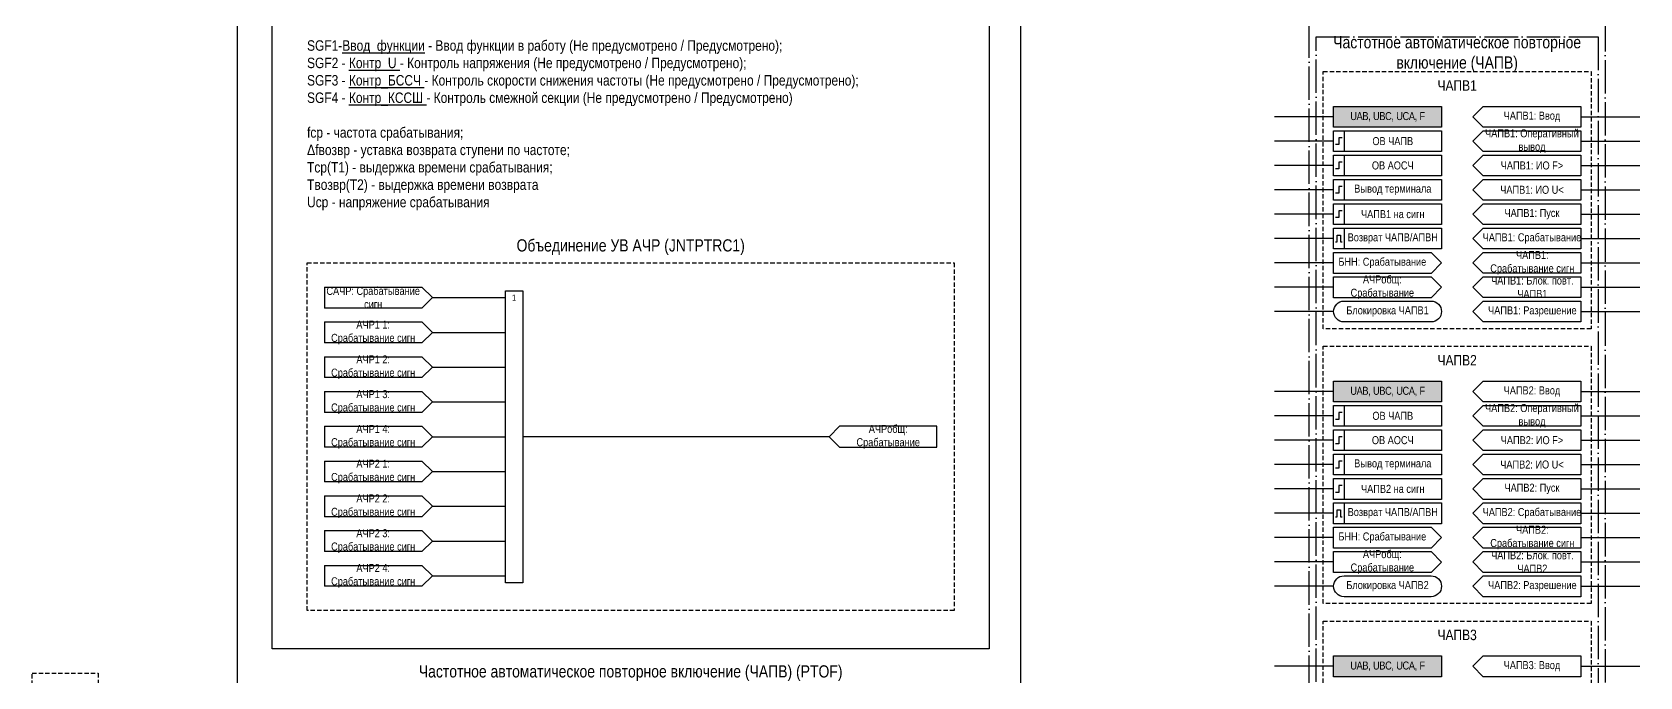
# Model space of a CAD drawing. Header units: millimetres. Extents: x -1311 to 1381, y -299 to 1200.
# Drawn here: x -1311 to -849, y 69 to 254.3 of the extents above; entities that cross this region are included whole.
import ezdxf

# ---------------------------------------------------------------- set-up
doc = ezdxf.new("R2010")
doc.units = ezdxf.units.MM
doc.linetypes.add('ACAD_ISO04W100', pattern=[30, 24, -3, 0, -3])
doc.linetypes.add('штриховая2', pattern=[0.375, 0.25, -0.125])
doc.layers.add('TEXT', color=7, linetype='Continuous', lineweight=25, true_color=0xffffff)
doc.layers.add('Основная', color=7, linetype='Continuous')
doc.styles.add('2.5_Gost_RD', font='ARIALN.TTF', dxfattribs={"height": 2.5})
doc.styles.add('3.5_Gost_RD', font='ARIALN.TTF', dxfattribs={"height": 3.5})

msp = doc.modelspace()

# ---------------------------------------------------------------- hatches: boundary and pattern name
at = {"ltscale": 100, "true_color": 0xf7941d}
h = msp.add_hatch(color=30, dxfattribs=at)
h.dxf.hatch_style = 1
h.paths.add_polyline_path([(-937, 233), (-906, 233), (-906, 227), (-937, 227)])
h = msp.add_hatch(color=30, dxfattribs=at)
h.dxf.hatch_style = 1
h.paths.add_polyline_path([(-937, 154), (-906, 154), (-906, 148), (-937, 148)])
h = msp.add_hatch(color=30, dxfattribs=at)
h.dxf.hatch_style = 1
h.paths.add_polyline_path([(-937, 75), (-906, 75), (-906, 69), (-937, 69)])

# ---------------------------------------------------------------- linework, layer by layer
at = {"ltscale": 100}
for p, q in [((-937, 230), (-954, 230)), ((-866, 230), (-849, 230)), ((-937, 223), (-954, 223)), ((-866, 223), (-849, 223)), ((-937, 216), (-954, 216)), ((-866, 216), (-849, 216)), ((-937, 209), (-954, 209)), ((-866, 209), (-849, 209)), ((-937, 202), (-954, 202)), ((-866, 202), (-849, 202)), ((-937, 195), (-954, 195)), ((-866, 195), (-849, 195)), ((-937, 188), (-954, 188)), ((-866, 188), (-849, 188)), ((-1227, 181), (-1199, 181)), ((-1227, 181), (-1227, 175)), ((-1199, 181), (-1196, 178)), ((-937, 181), (-954, 181)), ((-866, 181), (-849, 181)), ((-1196, 178), (-1199, 175)), ((-1196, 178), (-1175, 178)), ((-1199, 175), (-1227, 175)), ((-1227, 171), (-1199, 171)), ((-1227, 171), (-1227, 165)), ((-1199, 171), (-1196, 168)), ((-937, 174), (-954, 174)), ((-866, 174), (-849, 174)), ((-1196, 168), (-1199, 165)), ((-1196, 168), (-1175, 168)), ((-1199, 165), (-1227, 165)), ((-1227, 161), (-1199, 161)), ((-1227, 161), (-1227, 155)), ((-1199, 161), (-1196, 158)), ((-1196, 158), (-1199, 155)), ((-1196, 158), (-1175, 158)), ((-1199, 155), (-1227, 155)), ((-1227, 151), (-1199, 151)), ((-1227, 151), (-1227, 145)), ((-1199, 151), (-1196, 148)), ((-1196, 148), (-1199, 145)), ((-1196, 148), (-1175, 148)), ((-937, 151), (-954, 151)), ((-866, 151), (-849, 151)), ((-1199, 145), (-1227, 145)), ((-937, 144), (-954, 144)), ((-866, 144), (-849, 144)), ((-1227, 141), (-1199, 141)), ((-1227, 141), (-1227, 135)), ((-1199, 141), (-1196, 138)), ((-1199, 135), (-1227, 135)), ((-1196, 138), (-1199, 135)), ((-1196, 138), (-1175, 138)), ((-1082, 138), (-1170, 138)), ((-937, 137), (-954, 137)), ((-866, 137), (-849, 137)), ((-1227, 131), (-1199, 131)), ((-1227, 131), (-1227, 125)), ((-1199, 131), (-1196, 128)), ((-937, 130), (-954, 130)), ((-866, 130), (-849, 130)), ((-1199, 125), (-1227, 125)), ((-1196, 128), (-1199, 125)), ((-1196, 128), (-1175, 128)), ((-1227, 121), (-1199, 121)), ((-1227, 121), (-1227, 115)), ((-1199, 121), (-1196, 118)), ((-937, 123), (-954, 123)), ((-866, 123), (-849, 123)), ((-1196, 118), (-1199, 115)), ((-1196, 118), (-1175, 118)), ((-937, 116), (-954, 116)), ((-866, 116), (-849, 116)), ((-1199, 115), (-1227, 115)), ((-1227, 111), (-1199, 111)), ((-1227, 111), (-1227, 105)), ((-1199, 111), (-1196, 108)), ((-1196, 108), (-1199, 105)), ((-1196, 108), (-1175, 108)), ((-937, 109), (-954, 109)), ((-866, 109), (-849, 109)), ((-1199, 105), (-1227, 105)), ((-937, 102), (-954, 102)), ((-866, 102), (-849, 102)), ((-1227, 101), (-1199, 101)), ((-1227, 101), (-1227, 95)), ((-1199, 101), (-1196, 98)), ((-1196, 98), (-1199, 95)), ((-1196, 98), (-1175, 98)), ((-1199, 95), (-1227, 95)), ((-937, 95), (-954, 95)), ((-866, 95), (-849, 95)), ((-937, 72), (-954, 72)), ((-866, 72), (-849, 72))]:
    msp.add_line(p, q, dxfattribs=at)
at = {"color": 3, "ltscale": 100}
for points in [[(-1252, 1178), (-1027, 1178), (-1027, -299), (-1252, -299)], [(-1242, 891), (-1036, 891), (-1036, 77), (-1242, 77)]]:
    msp.add_lwpolyline(points, close=True, dxfattribs=at)
at = {"color": 251, "linetype": 'ACAD_ISO04W100', "lineweight": 30, "ltscale": 0.4, "true_color": 0x58595b}
for points in [[(-944, 1178), (-859, 1178), (-859, -116), (-944, -116)], [(-942, 253), (-861, 253), (-861, -114), (-942, -114)]]:
    msp.add_lwpolyline(points, close=True, dxfattribs=at)
at = {"linetype": 'штриховая2', "ltscale": 5}
for points in [[(-940, 243), (-863, 243), (-863, 169), (-940, 169)], [(-1232, 188), (-1046, 188), (-1046, 88), (-1232, 88)], [(-940, 164), (-863, 164), (-863, 90), (-940, 90)], [(-940, 85), (-863, 85), (-863, 11), (-940, 11)]]:
    msp.add_lwpolyline(points, close=True, dxfattribs=at)
at = {"ltscale": 100}
for points in [[(-937, 233), (-906, 233), (-906, 227), (-937, 227)], [(-866, 233), (-866, 227), (-894, 227), (-897, 230), (-894, 233)], [(-937, 226), (-934, 226), (-934, 220), (-937, 220)], [(-937, 226), (-906, 226), (-906, 220), (-937, 220)], [(-866, 226), (-866, 220), (-894, 220), (-897, 223), (-894, 226)], [(-937, 219), (-934, 219), (-934, 213), (-937, 213)], [(-937, 219), (-906, 219), (-906, 213), (-937, 213)], [(-894, 219), (-866, 219), (-866, 213), (-894, 213), (-897, 216)], [(-937, 212), (-934, 212), (-934, 206), (-937, 206)], [(-937, 212), (-906, 212), (-906, 206), (-937, 206)], [(-894, 212), (-866, 212), (-866, 206), (-894, 206), (-897, 209)], [(-937, 205), (-934, 205), (-934, 199), (-937, 199)], [(-937, 205), (-906, 205), (-906, 199), (-937, 199)], [(-894, 205), (-866, 205), (-866, 199), (-894, 199), (-897, 202)], [(-937, 198), (-906, 198), (-906, 192), (-937, 192)], [(-937, 198), (-934, 198), (-934, 192), (-937, 192)], [(-894, 198), (-866, 198), (-866, 192), (-894, 192), (-897, 195)], [(-894, 191), (-866, 191), (-866, 185), (-894, 185), (-897, 188)], [(-894, 184), (-866, 184), (-866, 178), (-894, 178), (-897, 181)], [(-1175, 180), (-1170, 180), (-1170, 96), (-1175, 96)], [(-894, 177), (-866, 177), (-866, 171), (-894, 171), (-897, 174)], [(-937, 154), (-906, 154), (-906, 148), (-937, 148)], [(-866, 154), (-866, 148), (-894, 148), (-897, 151), (-894, 154)], [(-937, 147), (-934, 147), (-934, 141), (-937, 141)], [(-937, 147), (-906, 147), (-906, 141), (-937, 141)], [(-866, 147), (-866, 141), (-894, 141), (-897, 144), (-894, 147)], [(-1082, 138), (-1079, 135), (-1051, 135), (-1051, 141), (-1079, 141)], [(-937, 140), (-934, 140), (-934, 134), (-937, 134)], [(-937, 140), (-906, 140), (-906, 134), (-937, 134)], [(-894, 140), (-866, 140), (-866, 134), (-894, 134), (-897, 137)], [(-937, 133), (-934, 133), (-934, 127), (-937, 127)], [(-937, 133), (-906, 133), (-906, 127), (-937, 127)], [(-894, 133), (-866, 133), (-866, 127), (-894, 127), (-897, 130)], [(-937, 126), (-934, 126), (-934, 120), (-937, 120)], [(-937, 126), (-906, 126), (-906, 120), (-937, 120)], [(-894, 126), (-866, 126), (-866, 120), (-894, 120), (-897, 123)], [(-937, 119), (-906, 119), (-906, 113), (-937, 113)], [(-937, 119), (-934, 119), (-934, 113), (-937, 113)], [(-894, 119), (-866, 119), (-866, 113), (-894, 113), (-897, 116)], [(-894, 112), (-866, 112), (-866, 106), (-894, 106), (-897, 109)], [(-894, 105), (-866, 105), (-866, 99), (-894, 99), (-897, 102)], [(-894, 98), (-866, 98), (-866, 92), (-894, 92), (-897, 95)], [(-937, 75), (-906, 75), (-906, 69), (-937, 69)], [(-866, 75), (-866, 69), (-894, 69), (-897, 72), (-894, 75)]]:
    msp.add_lwpolyline(points, close=True, dxfattribs=at)
at = {"lineweight": 30, "ltscale": 100}
for points in [[(-934.5, 224), (-935.5, 224), (-935.5, 222), (-936.5, 222)], [(-934.5, 217), (-935.5, 217), (-935.5, 215), (-936.5, 215)], [(-934.5, 210), (-935.5, 210), (-935.5, 208), (-936.5, 208)], [(-934.5, 203), (-935.5, 203), (-935.5, 201), (-936.5, 201)], [(-936.5, 194), (-936, 194), (-936, 196), (-935, 196), (-935, 194), (-934.5, 194)], [(-934.5, 145), (-935.5, 145), (-935.5, 143), (-936.5, 143)], [(-934.5, 138), (-935.5, 138), (-935.5, 136), (-936.5, 136)], [(-934.5, 131), (-935.5, 131), (-935.5, 129), (-936.5, 129)], [(-934.5, 124), (-935.5, 124), (-935.5, 122), (-936.5, 122)], [(-936.5, 115), (-936, 115), (-936, 117), (-935, 117), (-935, 115), (-934.5, 115)]]:
    msp.add_lwpolyline(points, dxfattribs=at)
at = {"ltscale": 100}
for points in [[(-937, 190.98), (-909, 190.98), (-906, 187.98), (-909, 184.98), (-937, 184.98), (-937, 190.98)], [(-937, 183.98), (-909, 183.98), (-906, 180.98), (-909, 177.98), (-937, 177.98), (-937, 183.98)], [(-937, 111.98), (-909, 111.98), (-906, 108.98), (-909, 105.98), (-937, 105.98), (-937, 111.98)], [(-937, 104.98), (-909, 104.98), (-906, 101.98), (-909, 98.98), (-937, 98.98), (-937, 104.98)]]:
    msp.add_lwpolyline(points, dxfattribs=at)
for points in [[(-934, 171, -1), (-934, 177), (-909, 177, -1), (-909, 171)], [(-934, 92, -1), (-934, 98), (-909, 98, -1), (-909, 92)]]:
    msp.add_lwpolyline(points, format="xyb", close=True, dxfattribs=at)
at = {"color": 6, "linetype": 'штриховая2', "ltscale": 5}
msp.add_lwpolyline([(-1311, 70), (-1292, 70), (-1292, 61), (-1311, 61)], close=True, dxfattribs=at)

# ---------------------------------------------------------------- texts
at = {"color": 30, "ltscale": 100, "style": '3.5_Gost_RD'}
for s, insert, char_height, width, attachment_point in [('{\\H0.85714x;SGF1-\\LВвод_функции\\l - Ввод функции в работу (Не предусмотрено / Предусмотрено);\\PSGF2 - \\LКонтр_U\\l - Контроль напряжения (Не предусмотрено / Предусмотрено);\\PSGF3 - \\LКонтр_БССЧ\\l - Контроль скорости снижения частоты (Не предусмотрено / Предусмотрено);\\PSGF4 - \\LКонтр_КССШ\\l - Контроль смежной секции (Не предусмотрено / Предусмотрено)\\P\\Pfср - частота срабатывания;\\PΔfвозвр - уставка возврата ступени по частоте;\\PTср(T1) - выдержка времени срабатывания;\\PTвозвр(T2) - выдержка времени возврата\\PUср - напряжение срабатывания}\\P\\P ', (-1232, 252), 3.5, 186, 1), ('Частотное автоматическое повторное включение (ЧАПВ)', (-901.5, 248), 3.5, 81, 5), ('ЧАПВ1', (-901.5, 239), 3, 81, 5), ('Объединение УВ АЧР (JNTPTRC1)', (-1139, 192.5), 3.5, 186, 5), ('ЧАПВ2', (-901.5, 160), 3, 81, 5), ('ЧАПВ3', (-901.5, 81), 3, 81, 5), ('Частотное автоматическое повторное включение (ЧАПВ) (PTOF)', (-1139, 70), 3.5, 206, 5)]:
    msp.add_mtext(s, dxfattribs=dict(at, insert=insert, char_height=char_height, width=width, attachment_point=attachment_point))
at = {"ltscale": 100, "attachment_point": 5, "style": '2.5_Gost_RD'}
for s, insert, char_height, width in [('ЧАПВ1: Ввод', (-880, 230), 2.3, 28), ('ЧАПВ1: Оперативный вывод', (-880, 223), 2.3, 28), ('ЧАПВ1: ИО F>', (-880, 216), 2.3, 28), ('ЧАПВ1: ИО U<', (-880, 209), 2.3, 28), ('ЧАПВ1: Пуск', (-880, 202), 2.3, 28), ('ЧАПВ1: Срабатывание', (-880, 195), 2.3, 28), ('1', (-1172.5, 178), 1.8, 5), ('Блокировка ЧАПВ1', (-921.5, 174), 2.3, 31), ('ЧАПВ2: Ввод', (-880, 151), 2.3, 28), ('ЧАПВ2: Оперативный вывод', (-880, 144), 2.3, 28), ('ЧАПВ2: ИО F>', (-880, 137), 2.3, 28), ('ЧАПВ2: ИО U<', (-880, 130), 2.3, 28), ('ЧАПВ2: Пуск', (-880, 123), 2.3, 28), ('ЧАПВ2: Срабатывание', (-880, 116), 2.3, 28), ('Блокировка ЧАПВ2', (-921.5, 95), 2.3, 31), ('ЧАПВ3: Ввод', (-880, 72), 2.3, 28)]:
    msp.add_mtext(s, dxfattribs=dict(at, insert=insert, char_height=char_height, width=width))
at = {"color": 0, "ltscale": 100, "char_height": 2.3, "attachment_point": 5, "style": '2.5_Gost_RD'}
for s, insert, width in [('{\\C256;Вывод терминала}', (-920, 209), 28), ('{\\C256;ЧАПВ1 на сигн}', (-920, 202), 27.6764), ('{\\C256;БНН: Срабатывание}', (-923, 187.98), 28), ('{\\C256;ЧАПВ1: Срабатывание сигн}', (-879.89, 188), 28), ('{\\C256;АЧРобщ: Срабатывание}', (-923, 180.98), 28), ('{\\C256;ЧАПВ1: Блок. повт. ЧАПВ1}', (-879.89, 181), 28), ('{\\C256;ЧАПВ1: Разрешение}', (-879.89, 174), 28), ('{\\C256;Вывод терминала}', (-920, 130), 28), ('{\\C256;ЧАПВ2 на сигн}', (-920, 123), 27.6764), ('{\\C256;ЧАПВ2: Срабатывание сигн}', (-879.89, 109), 28), ('{\\C256;БНН: Срабатывание}', (-923, 108.98), 28), ('{\\C256;АЧРобщ: Срабатывание}', (-923, 101.98), 28), ('{\\C256;ЧАПВ2: Блок. повт. ЧАПВ2}', (-879.89, 102), 28), ('{\\C256;ЧАПВ2: Разрешение}', (-879.89, 95), 28)]:
    msp.add_mtext(s, dxfattribs=dict(at, insert=insert, width=width))
at = {"layer": 'TEXT', "ltscale": 100, "char_height": 2.3, "attachment_point": 5, "style": '2.5_Gost_RD'}
for s, insert, width in [('{\\T0.95;UAB, UBC, UCA, F}', (-921.5, 230), 31), ('Возврат ЧАПВ/АПВН', (-920, 195), 28), ('{\\T0.95;UAB, UBC, UCA, F}', (-921.5, 151), 31), ('Возврат ЧАПВ/АПВН', (-920, 116), 28), ('{\\T0.95;UAB, UBC, UCA, F}', (-921.5, 72), 31)]:
    msp.add_mtext(s, dxfattribs=dict(at, insert=insert, width=width))
at = {"layer": 'TEXT', "color": 0, "ltscale": 100, "char_height": 2.3, "width": 28, "attachment_point": 5, "style": '2.5_Gost_RD'}
for s, insert in [('{\\C256;ОВ ЧАПВ}', (-920, 223)), ('{\\C256;ОВ АОСЧ}', (-920, 216)), ('{\\C256;ОВ ЧАПВ}', (-920, 144)), ('{\\C256;ОВ АОСЧ}', (-920, 137))]:
    msp.add_mtext(s, dxfattribs=dict(at, insert=insert))
at = {"layer": 'Основная', "ltscale": 100, "char_height": 2.3, "width": 28, "attachment_point": 5, "style": '2.5_Gost_RD'}
for s, insert in [('САЧР: Срабатывание сигн', (-1213, 178)), ('АЧР1 1: Срабатывание сигн', (-1213, 168)), ('АЧР1 2: Срабатывание сигн', (-1213, 158)), ('АЧР1 3: Срабатывание сигн', (-1213, 148)), ('АЧР1 4: Срабатывание сигн', (-1213, 138)), ('АЧР2 1: Срабатывание сигн', (-1213, 128)), ('АЧР2 2: Срабатывание сигн', (-1213, 118)), ('АЧР2 3: Срабатывание сигн', (-1213, 108)), ('АЧР2 4: Срабатывание сигн', (-1213, 98))]:
    msp.add_mtext(s, dxfattribs=dict(at, insert=insert))
at = {"layer": 'Основная', "color": 0, "ltscale": 100, "insert": (-1065, 138), "char_height": 2.3, "width": 28, "attachment_point": 5, "style": '2.5_Gost_RD'}
msp.add_mtext('{\\C256;АЧРобщ: Срабатывание}', dxfattribs=at)

doc.saveas('drawing.dxf')
